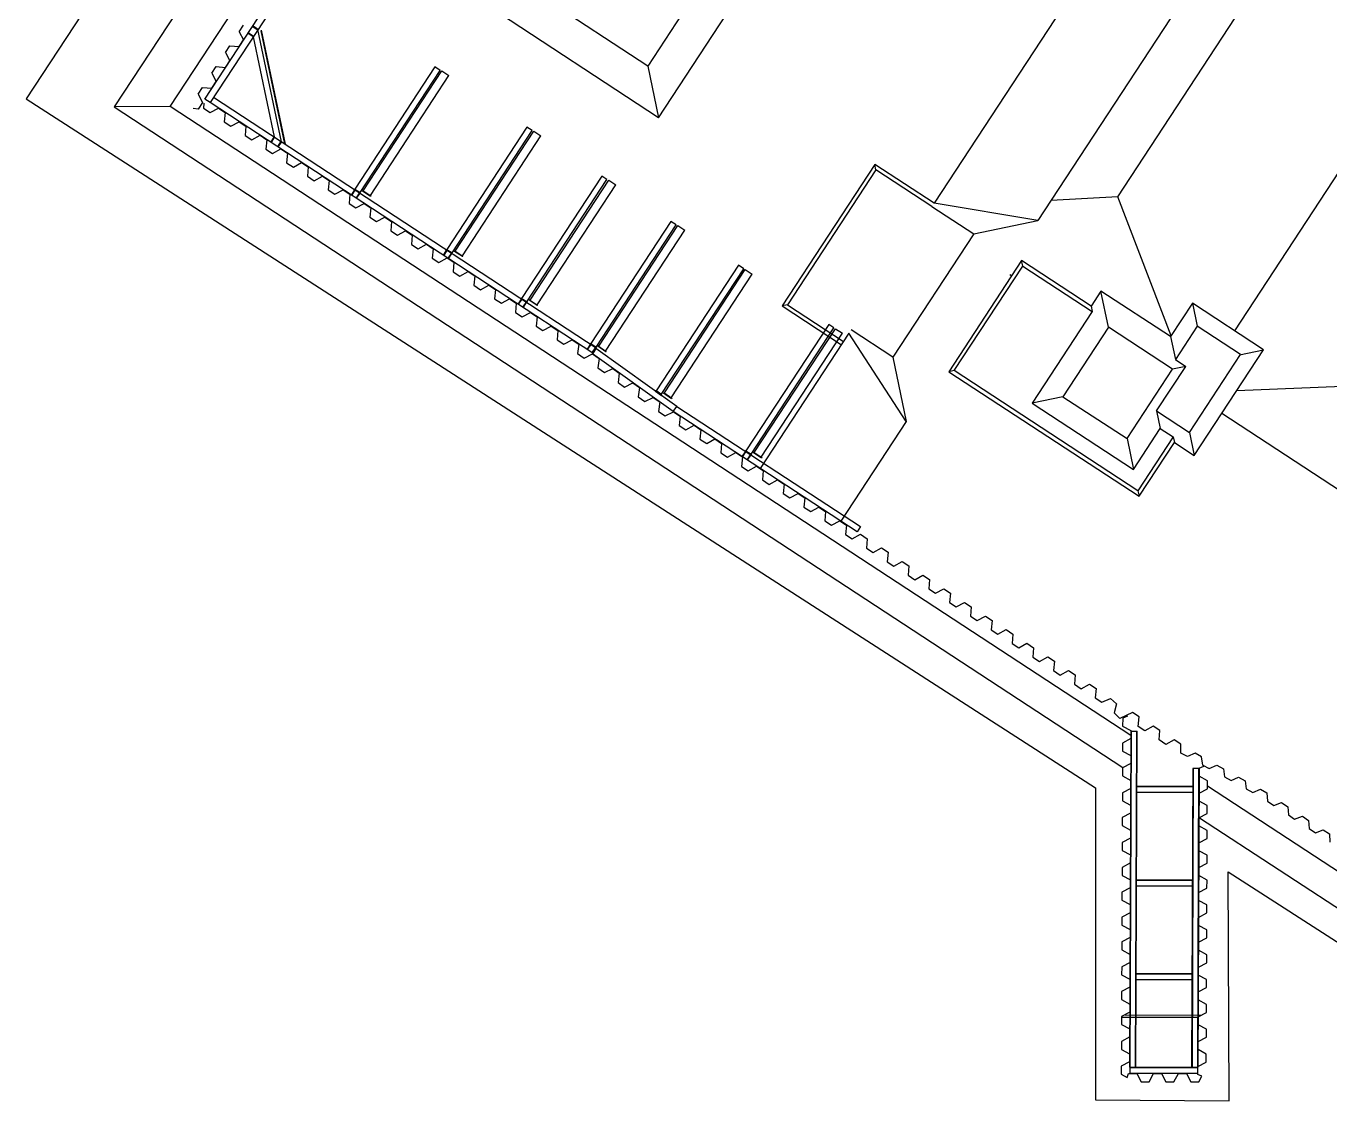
# Model space of a CAD drawing. Header units: metres. Extents: x 2679617 to 2679730, y 1248441 to 1248541.
# Drawn here: x 2679616.9 to 2679679.8, y 1248441.2 to 1248493.6 of the extents above; entities that cross this region are included whole.
import ezdxf

# ---------------------------------------------------------------- set-up
doc = ezdxf.new("R2010")
doc.units = ezdxf.units.M
doc.layers.add('flaeche', color=7, linetype='Continuous', true_color=0xffffff)
doc.layers.add('linien', color=7, linetype='Continuous', true_color=0x000000)

msp = doc.modelspace()

# ---------------------------------------------------------------- linework, layer by layer
at = {"layer": 'flaeche'}
msp.add_lwpolyline([(2679616.93, 1248490.048), (2679668.543, 1248456.788), (2679668.543, 1248441.727), (2679674.992, 1248441.673), (2679674.938, 1248452.725), (2679692.876, 1248441.185), (2679729.865, 1248496.658), (2679727.903, 1248497.944), (2679724.19, 1248492.281), (2679650.616, 1248541.304), (2679648.256, 1248537.71), (2679616.93, 1248490.048)], close=True, dxfattribs=at)
at = {"layer": 'linien'}
for p, q in [((2679652.694, 1248537.754), (2679621.182, 1248489.652)), ((2679623.885, 1248489.674), (2679653.919, 1248535.518)), ((2679625.56, 1248490.03), (2679654.692, 1248534.497)), ((2679654.778, 1248534.082), (2679625.811, 1248489.865)), ((2679681.621, 1248516.866), (2679660.746, 1248485.001)), ((2679685.506, 1248514.31), (2679665.757, 1248484.166)), ((2679669.616, 1248485.311), (2679681.848, 1248503.983)), ((2679686.831, 1248496.534), (2679675.249, 1248478.848)), ((2679646.937, 1248491.622), (2679641.75, 1248495.019)), ((2679647.456, 1248489.13), (2679651.073, 1248494.651)), ((2679647.456, 1248489.13), (2679639.258, 1248494.5)), ((2679648.58, 1248494.132), (2679646.937, 1248491.622)), ((2679627.206, 1248493.283), (2679627.417, 1248493.606)), ((2679628.089, 1248493.376), (2679627.869, 1248493.52)), ((2679628.105, 1248493.401), (2679627.886, 1248493.545)), ((2679629.25, 1248487.971), (2679628.121, 1248493.391)), ((2679627.205, 1248493.283), (2679627.424, 1248492.885)), ((2679627.212, 1248492.561), (2679627.424, 1248492.885)), ((2679627.872, 1248493.046), (2679627.653, 1248493.19)), ((2679627.889, 1248493.072), (2679627.67, 1248493.215)), ((2679627.888, 1248493.036), (2679628.895, 1248488.204)), ((2679628.258, 1248493.326), (2679629.393, 1248487.877)), ((2679628.28, 1248493.361), (2679629.428, 1248487.855)), ((2679626.548, 1248492.279), (2679626.76, 1248492.602)), ((2679626.548, 1248492.279), (2679626.766, 1248491.881)), ((2679626.76, 1248492.602), (2679627.212, 1248492.561)), ((2679625.89, 1248491.275), (2679626.102, 1248491.598)), ((2679626.102, 1248491.598), (2679626.554, 1248491.557)), ((2679626.554, 1248491.557), (2679626.766, 1248491.881)), ((2679636.662, 1248491.58), (2679632.798, 1248485.683)), ((2679636.913, 1248491.416), (2679636.662, 1248491.58)), ((2679646.937, 1248491.622), (2679647.456, 1248489.13)), ((2679625.89, 1248491.275), (2679626.109, 1248490.877)), ((2679625.897, 1248490.554), (2679626.109, 1248490.877)), ((2679633.049, 1248485.518), (2679636.913, 1248491.416)), ((2679633.204, 1248485.596), (2679636.998, 1248491.387)), ((2679633.544, 1248485.373), (2679637.338, 1248491.164)), ((2679636.998, 1248491.387), (2679637.338, 1248491.164)), ((2679625.233, 1248490.271), (2679625.444, 1248490.595)), ((2679625.233, 1248490.271), (2679625.451, 1248489.873)), ((2679625.444, 1248490.595), (2679625.897, 1248490.554)), ((2679623.885, 1248489.674), (2679621.181, 1248489.652)), ((2679621.181, 1248489.652), (2679669.86, 1248457.762)), ((2679670.238, 1248459.307), (2679623.885, 1248489.674)), ((2679625.451, 1248489.873), (2679625.239, 1248489.55)), ((2679625.515, 1248489.83), (2679625.49, 1248489.59)), ((2679625.811, 1248489.865), (2679625.56, 1248490.03)), ((2679644.282, 1248477.765), (2679625.811, 1248489.865)), ((2679625.976, 1248490.116), (2679644.447, 1248478.016)), ((2679625.239, 1248489.55), (2679625, 1248489.575)), ((2679625.49, 1248489.59), (2679625.813, 1248489.379)), ((2679625.813, 1248489.379), (2679626.211, 1248489.597)), ((2679626.211, 1248489.597), (2679626.534, 1248489.385)), ((2679626.534, 1248489.385), (2679626.493, 1248488.933)), ((2679626.493, 1248488.933), (2679626.817, 1248488.721)), ((2679626.817, 1248488.721), (2679627.215, 1248488.939)), ((2679627.215, 1248488.939), (2679627.538, 1248488.727)), ((2679627.538, 1248488.727), (2679627.497, 1248488.275)), ((2679641.101, 1248488.672), (2679637.237, 1248482.775)), ((2679637.488, 1248482.61), (2679641.352, 1248488.508)), ((2679637.643, 1248482.688), (2679641.437, 1248488.479)), ((2679641.352, 1248488.508), (2679641.101, 1248488.672)), ((2679641.437, 1248488.479), (2679641.777, 1248488.256)), ((2679627.497, 1248488.275), (2679627.82, 1248488.063)), ((2679627.82, 1248488.063), (2679628.219, 1248488.282)), ((2679628.219, 1248488.282), (2679628.542, 1248488.07)), ((2679628.542, 1248488.07), (2679628.501, 1248487.618)), ((2679628.885, 1248488.188), (2679628.741, 1248487.969)), ((2679628.91, 1248488.171), (2679628.766, 1248487.952)), ((2679629.215, 1248487.972), (2679629.071, 1248487.752)), ((2679629.24, 1248487.955), (2679629.096, 1248487.736)), ((2679637.983, 1248482.465), (2679641.777, 1248488.256)), ((2679628.501, 1248487.618), (2679628.824, 1248487.406)), ((2679628.824, 1248487.406), (2679629.222, 1248487.624)), ((2679629.222, 1248487.624), (2679629.546, 1248487.412)), ((2679629.546, 1248487.412), (2679629.505, 1248486.96)), ((2679629.505, 1248486.96), (2679629.828, 1248486.748)), ((2679629.828, 1248486.748), (2679630.226, 1248486.966)), ((2679630.226, 1248486.966), (2679630.549, 1248486.755)), ((2679630.549, 1248486.755), (2679630.508, 1248486.302)), ((2679657.887, 1248486.874), (2679653.415, 1248480.047)), ((2679657.942, 1248486.611), (2679653.678, 1248480.102)), ((2679660.746, 1248485.001), (2679657.887, 1248486.874)), ((2679657.942, 1248486.611), (2679657.887, 1248486.874)), ((2679660.642, 1248484.842), (2679657.942, 1248486.611)), ((2679630.508, 1248486.302), (2679630.832, 1248486.091)), ((2679630.832, 1248486.091), (2679631.23, 1248486.309)), ((2679631.23, 1248486.309), (2679631.553, 1248486.097)), ((2679631.553, 1248486.097), (2679631.512, 1248485.645)), ((2679644.708, 1248486.309), (2679640.844, 1248480.411)), ((2679641.095, 1248480.247), (2679644.959, 1248486.144)), ((2679641.25, 1248480.325), (2679645.044, 1248486.116)), ((2679641.59, 1248480.102), (2679645.384, 1248485.893)), ((2679644.959, 1248486.144), (2679644.708, 1248486.309)), ((2679645.044, 1248486.116), (2679645.384, 1248485.893)), ((2679631.512, 1248485.645), (2679631.835, 1248485.433)), ((2679631.835, 1248485.433), (2679632.234, 1248485.651)), ((2679632.234, 1248485.651), (2679632.557, 1248485.439)), ((2679632.557, 1248485.439), (2679632.516, 1248484.987)), ((2679632.771, 1248485.642), (2679632.628, 1248485.422)), ((2679632.788, 1248485.631), (2679632.645, 1248485.411)), ((2679632.765, 1248485.668), (2679632.782, 1248485.693)), ((2679633.05, 1248485.482), (2679632.765, 1248485.668)), ((2679632.782, 1248485.693), (2679633.066, 1248485.507)), ((2679632.798, 1248485.683), (2679633.049, 1248485.518)), ((2679633.006, 1248485.488), (2679632.862, 1248485.269)), ((2679633.022, 1248485.477), (2679632.879, 1248485.258)), ((2679633.066, 1248485.507), (2679633.05, 1248485.482)), ((2679633.162, 1248485.587), (2679633.179, 1248485.612)), ((2679633.553, 1248485.332), (2679633.162, 1248485.587)), ((2679633.179, 1248485.612), (2679633.569, 1248485.357)), ((2679633.569, 1248485.357), (2679633.553, 1248485.332)), ((2679669.616, 1248485.311), (2679666.393, 1248485.136)), ((2679672.183, 1248478.596), (2679669.616, 1248485.311)), ((2679632.516, 1248484.987), (2679632.839, 1248484.775)), ((2679632.839, 1248484.775), (2679633.238, 1248484.994)), ((2679633.238, 1248484.994), (2679633.561, 1248484.782)), ((2679633.561, 1248484.782), (2679633.52, 1248484.33)), ((2679660.642, 1248484.842), (2679662.659, 1248483.52)), ((2679665.757, 1248484.166), (2679660.746, 1248485.001)), ((2679633.52, 1248484.33), (2679633.843, 1248484.118)), ((2679633.843, 1248484.118), (2679634.241, 1248484.336)), ((2679634.241, 1248484.336), (2679634.565, 1248484.124)), ((2679634.565, 1248484.124), (2679634.524, 1248483.672)), ((2679648.047, 1248484.121), (2679644.181, 1248478.225)), ((2679644.434, 1248478.06), (2679648.298, 1248483.957)), ((2679648.298, 1248483.957), (2679648.047, 1248484.121)), ((2679662.659, 1248483.52), (2679665.757, 1248484.166)), ((2679634.524, 1248483.672), (2679634.847, 1248483.46)), ((2679634.847, 1248483.46), (2679635.245, 1248483.678)), ((2679635.245, 1248483.678), (2679635.568, 1248483.467)), ((2679635.568, 1248483.467), (2679635.527, 1248483.014)), ((2679644.568, 1248478.106), (2679648.383, 1248483.928)), ((2679644.899, 1248477.869), (2679648.723, 1248483.706)), ((2679648.383, 1248483.928), (2679648.723, 1248483.706)), ((2679662.659, 1248483.52), (2679658.761, 1248477.568)), ((2679635.527, 1248483.014), (2679635.851, 1248482.803)), ((2679635.851, 1248482.803), (2679636.249, 1248483.021)), ((2679636.249, 1248483.021), (2679636.572, 1248482.809)), ((2679636.572, 1248482.809), (2679636.531, 1248482.357)), ((2679637.21, 1248482.734), (2679637.067, 1248482.514)), ((2679637.227, 1248482.723), (2679637.083, 1248482.503)), ((2679637.204, 1248482.76), (2679637.22, 1248482.785)), ((2679637.488, 1248482.574), (2679637.204, 1248482.76)), ((2679637.22, 1248482.785), (2679637.505, 1248482.599)), ((2679637.237, 1248482.775), (2679637.488, 1248482.61)), ((2679637.601, 1248482.679), (2679637.618, 1248482.704)), ((2679637.618, 1248482.704), (2679638.008, 1248482.449)), ((2679636.531, 1248482.357), (2679636.854, 1248482.145)), ((2679636.854, 1248482.145), (2679637.253, 1248482.363)), ((2679637.253, 1248482.363), (2679637.576, 1248482.151)), ((2679637.445, 1248482.58), (2679637.301, 1248482.361)), ((2679637.461, 1248482.569), (2679637.318, 1248482.35)), ((2679637.505, 1248482.599), (2679637.488, 1248482.574)), ((2679637.576, 1248482.151), (2679637.535, 1248481.699)), ((2679637.991, 1248482.424), (2679637.601, 1248482.679)), ((2679638.008, 1248482.449), (2679637.991, 1248482.424)), ((2679664.971, 1248482.233), (2679661.458, 1248476.871)), ((2679665.026, 1248481.97), (2679664.971, 1248482.233)), ((2679668.324, 1248480.036), (2679664.971, 1248482.233)), ((2679637.535, 1248481.699), (2679637.858, 1248481.487)), ((2679637.858, 1248481.487), (2679638.256, 1248481.706)), ((2679638.256, 1248481.706), (2679638.58, 1248481.494)), ((2679638.58, 1248481.494), (2679638.539, 1248481.042)), ((2679651.309, 1248482.005), (2679647.338, 1248475.942)), ((2679647.582, 1248475.768), (2679651.56, 1248481.84)), ((2679647.736, 1248475.843), (2679651.636, 1248481.797)), ((2679648.066, 1248475.606), (2679651.976, 1248481.575)), ((2679651.56, 1248481.84), (2679651.309, 1248482.005)), ((2679651.636, 1248481.797), (2679651.976, 1248481.575)), ((2679661.721, 1248476.926), (2679665.026, 1248481.97)), ((2679664.489, 1248481.497), (2679664.404, 1248481.552)), ((2679665.026, 1248481.97), (2679668.379, 1248479.773)), ((2679638.539, 1248481.042), (2679638.862, 1248480.83)), ((2679638.862, 1248480.83), (2679639.26, 1248481.048)), ((2679639.26, 1248481.048), (2679639.583, 1248480.836)), ((2679639.583, 1248480.836), (2679639.542, 1248480.384)), ((2679639.542, 1248480.384), (2679639.866, 1248480.172)), ((2679639.866, 1248480.172), (2679640.264, 1248480.39)), ((2679640.264, 1248480.39), (2679640.587, 1248480.179)), ((2679640.587, 1248480.179), (2679640.546, 1248479.726)), ((2679640.817, 1248480.37), (2679640.674, 1248480.151)), ((2679640.834, 1248480.359), (2679640.691, 1248480.14)), ((2679640.811, 1248480.397), (2679640.828, 1248480.422)), ((2679641.096, 1248480.211), (2679640.811, 1248480.397)), ((2679640.828, 1248480.422), (2679641.112, 1248480.236)), ((2679640.844, 1248480.411), (2679641.095, 1248480.247)), ((2679641.052, 1248480.217), (2679640.908, 1248479.998)), ((2679641.068, 1248480.206), (2679640.925, 1248479.987)), ((2679641.112, 1248480.236), (2679641.096, 1248480.211)), ((2679641.209, 1248480.316), (2679641.225, 1248480.341)), ((2679641.599, 1248480.061), (2679641.209, 1248480.316)), ((2679641.225, 1248480.341), (2679641.615, 1248480.086)), ((2679668.801, 1248480.764), (2679668.324, 1248480.036)), ((2679672.161, 1248478.563), (2679668.801, 1248480.764)), ((2679669.164, 1248479.02), (2679668.801, 1248480.764)), ((2679673.219, 1248480.178), (2679672.161, 1248478.563)), ((2679676.649, 1248477.931), (2679673.219, 1248480.178)), ((2679673.219, 1248480.178), (2679673.45, 1248479.07)), ((2679640.546, 1248479.726), (2679640.869, 1248479.515)), ((2679640.869, 1248479.515), (2679641.268, 1248479.733)), ((2679641.268, 1248479.733), (2679641.591, 1248479.521)), ((2679641.615, 1248480.086), (2679641.599, 1248480.061)), ((2679653.678, 1248480.102), (2679653.415, 1248480.047)), ((2679653.415, 1248480.047), (2679656.273, 1248478.174)), ((2679653.678, 1248480.102), (2679656.377, 1248478.333)), ((2679668.379, 1248479.773), (2679665.485, 1248475.357)), ((2679668.324, 1248480.036), (2679668.379, 1248479.773)), ((2679641.591, 1248479.521), (2679641.55, 1248479.069)), ((2679641.55, 1248479.069), (2679641.873, 1248478.857)), ((2679641.873, 1248478.857), (2679642.272, 1248479.075)), ((2679642.272, 1248479.075), (2679642.595, 1248478.863)), ((2679655.662, 1248479.153), (2679651.663, 1248473.049)), ((2679651.914, 1248472.885), (2679655.913, 1248478.989)), ((2679652.069, 1248472.962), (2679655.989, 1248478.946)), ((2679655.913, 1248478.989), (2679655.662, 1248479.153)), ((2679655.989, 1248478.946), (2679656.329, 1248478.723)), ((2679669.164, 1248479.02), (2679666.967, 1248475.665)), ((2679672.259, 1248476.992), (2679669.164, 1248479.02)), ((2679673.45, 1248479.07), (2679672.392, 1248477.455)), ((2679675.541, 1248477.7), (2679673.45, 1248479.07)), ((2679642.595, 1248478.863), (2679642.554, 1248478.411)), ((2679642.554, 1248478.411), (2679642.877, 1248478.199)), ((2679642.877, 1248478.199), (2679643.281, 1248478.415)), ((2679643.281, 1248478.415), (2679643.598, 1248478.194)), ((2679656.639, 1248478.731), (2679652.359, 1248472.199)), ((2679652.409, 1248472.74), (2679656.329, 1248478.723)), ((2679659.406, 1248474.47), (2679656.639, 1248478.731)), ((2679658.761, 1248477.568), (2679656.743, 1248478.89)), ((2679672.161, 1248478.563), (2679672.392, 1248477.455)), ((2679643.598, 1248478.194), (2679643.543, 1248477.743)), ((2679643.543, 1248477.743), (2679643.86, 1248477.522)), ((2679643.86, 1248477.522), (2679644.265, 1248477.725)), ((2679644.155, 1248478.185), (2679644.011, 1248477.966)), ((2679644.171, 1248478.173), (2679644.027, 1248477.954)), ((2679644.15, 1248478.21), (2679644.167, 1248478.235)), ((2679644.435, 1248478.023), (2679644.15, 1248478.21)), ((2679644.167, 1248478.235), (2679644.451, 1248478.049)), ((2679644.181, 1248478.225), (2679644.434, 1248478.06)), ((2679644.393, 1248478.028), (2679644.249, 1248477.809)), ((2679644.427, 1248477.985), (2679644.258, 1248477.738)), ((2679648.159, 1248474.95), (2679644.258, 1248477.738)), ((2679644.265, 1248477.725), (2679644.58, 1248477.501)), ((2679644.41, 1248478.017), (2679644.266, 1248477.798)), ((2679644.419, 1248478.011), (2679644.275, 1248477.792)), ((2679644.447, 1248478.016), (2679644.282, 1248477.765)), ((2679644.436, 1248478), (2679644.292, 1248477.781)), ((2679648.328, 1248475.198), (2679644.427, 1248477.985)), ((2679644.451, 1248478.049), (2679644.435, 1248478.023)), ((2679644.528, 1248478.098), (2679644.545, 1248478.122)), ((2679644.907, 1248477.827), (2679644.528, 1248478.098)), ((2679644.545, 1248478.122), (2679644.924, 1248477.851)), ((2679644.924, 1248477.851), (2679644.907, 1248477.827)), ((2679673.075, 1248473.936), (2679675.541, 1248477.7)), ((2679673.306, 1248472.828), (2679676.649, 1248477.931)), ((2679675.492, 1248477.69), (2679676.649, 1248477.931)), ((2679644.58, 1248477.501), (2679644.521, 1248477.05)), ((2679644.521, 1248477.05), (2679644.835, 1248476.826)), ((2679644.835, 1248476.826), (2679645.242, 1248477.028)), ((2679645.242, 1248477.028), (2679645.556, 1248476.803)), ((2679658.761, 1248477.568), (2679659.406, 1248474.47)), ((2679671.488, 1248474.976), (2679672.896, 1248477.125)), ((2679672.896, 1248477.125), (2679672.259, 1248476.992)), ((2679672.392, 1248477.455), (2679672.896, 1248477.125)), ((2679645.556, 1248476.803), (2679645.497, 1248476.353)), ((2679661.721, 1248476.926), (2679661.458, 1248476.871)), ((2679661.458, 1248476.871), (2679670.642, 1248470.855)), ((2679670.587, 1248471.118), (2679661.721, 1248476.926)), ((2679670.062, 1248473.638), (2679672.259, 1248476.992)), ((2679645.497, 1248476.353), (2679645.811, 1248476.128)), ((2679645.811, 1248476.128), (2679646.218, 1248476.33)), ((2679646.218, 1248476.33), (2679646.533, 1248476.105)), ((2679646.533, 1248476.105), (2679646.473, 1248475.655)), ((2679647.315, 1248475.959), (2679647.297, 1248475.934)), ((2679647.297, 1248475.934), (2679647.591, 1248475.725)), ((2679647.608, 1248475.749), (2679647.315, 1248475.959)), ((2679647.338, 1248475.942), (2679647.582, 1248475.768)), ((2679647.694, 1248475.835), (2679647.711, 1248475.86)), ((2679648.074, 1248475.564), (2679647.694, 1248475.835)), ((2679647.711, 1248475.86), (2679648.091, 1248475.588)), ((2679683.418, 1248476.269), (2679675.35, 1248475.952)), ((2679646.473, 1248475.655), (2679646.788, 1248475.43)), ((2679646.788, 1248475.43), (2679647.195, 1248475.632)), ((2679647.195, 1248475.632), (2679647.509, 1248475.408)), ((2679647.509, 1248475.408), (2679647.45, 1248474.957)), ((2679647.591, 1248475.725), (2679647.608, 1248475.749)), ((2679648.091, 1248475.588), (2679648.074, 1248475.564)), ((2679648.159, 1248474.95), (2679648.328, 1248475.198)), ((2679648.328, 1248475.198), (2679657.192, 1248469.391)), ((2679666.967, 1248475.665), (2679665.485, 1248475.357)), ((2679665.485, 1248475.357), (2679670.37, 1248472.156)), ((2679666.967, 1248475.665), (2679670.062, 1248473.638)), ((2679647.45, 1248474.957), (2679647.764, 1248474.733)), ((2679647.764, 1248474.733), (2679648.165, 1248474.939)), ((2679657.028, 1248469.14), (2679648.159, 1248474.95)), ((2679648.165, 1248474.939), (2679648.488, 1248474.728)), ((2679648.488, 1248474.728), (2679648.447, 1248474.275)), ((2679671.488, 1248474.976), (2679673.075, 1248473.936)), ((2679671.488, 1248474.976), (2679671.664, 1248474.131)), ((2679682.892, 1248469.44), (2679674.632, 1248474.852)), ((2679648.447, 1248474.275), (2679648.771, 1248474.064)), ((2679648.771, 1248474.064), (2679649.169, 1248474.282)), ((2679649.169, 1248474.282), (2679649.492, 1248474.07)), ((2679649.492, 1248474.07), (2679649.451, 1248473.618)), ((2679659.406, 1248474.47), (2679656.248, 1248469.651)), ((2679670.37, 1248472.156), (2679671.664, 1248474.131)), ((2679671.664, 1248474.131), (2679672.292, 1248473.72)), ((2679673.075, 1248473.936), (2679673.306, 1248472.828)), ((2679649.451, 1248473.618), (2679649.774, 1248473.406)), ((2679649.774, 1248473.406), (2679650.173, 1248473.624)), ((2679650.173, 1248473.624), (2679650.496, 1248473.412)), ((2679650.496, 1248473.412), (2679650.455, 1248472.96)), ((2679670.062, 1248473.638), (2679670.37, 1248472.156)), ((2679672.292, 1248473.72), (2679670.587, 1248471.118)), ((2679670.642, 1248470.855), (2679672.346, 1248473.457)), ((2679672.292, 1248473.72), (2679672.346, 1248473.457)), ((2679672.346, 1248473.457), (2679673.306, 1248472.828)), ((2679650.455, 1248472.96), (2679650.778, 1248472.748)), ((2679650.778, 1248472.748), (2679651.176, 1248472.967)), ((2679651.176, 1248472.967), (2679651.5, 1248472.755)), ((2679651.5, 1248472.755), (2679651.459, 1248472.302)), ((2679651.636, 1248473.008), (2679651.493, 1248472.789)), ((2679651.653, 1248472.997), (2679651.509, 1248472.778)), ((2679651.622, 1248473.04), (2679651.638, 1248473.065)), ((2679651.923, 1248472.843), (2679651.622, 1248473.04)), ((2679651.638, 1248473.065), (2679651.939, 1248472.868)), ((2679651.663, 1248473.049), (2679651.914, 1248472.885)), ((2679651.87, 1248472.855), (2679651.727, 1248472.635)), ((2679651.887, 1248472.844), (2679651.744, 1248472.624)), ((2679651.939, 1248472.868), (2679651.923, 1248472.843)), ((2679652.027, 1248472.954), (2679652.044, 1248472.979)), ((2679652.417, 1248472.698), (2679652.027, 1248472.954)), ((2679652.044, 1248472.979), (2679652.434, 1248472.723)), ((2679652.434, 1248472.723), (2679652.417, 1248472.698)), ((2679651.459, 1248472.302), (2679651.782, 1248472.091)), ((2679651.782, 1248472.091), (2679652.18, 1248472.309)), ((2679652.18, 1248472.309), (2679652.503, 1248472.097)), ((2679652.503, 1248472.097), (2679652.462, 1248471.645)), ((2679652.462, 1248471.645), (2679652.786, 1248471.433)), ((2679652.786, 1248471.433), (2679653.184, 1248471.651)), ((2679653.184, 1248471.651), (2679653.507, 1248471.44)), ((2679653.507, 1248471.44), (2679653.466, 1248470.987)), ((2679653.466, 1248470.987), (2679653.789, 1248470.776)), ((2679653.789, 1248470.776), (2679654.188, 1248470.994)), ((2679654.188, 1248470.994), (2679654.511, 1248470.782)), ((2679654.511, 1248470.782), (2679654.47, 1248470.33)), ((2679670.587, 1248471.118), (2679670.642, 1248470.855)), ((2679654.47, 1248470.33), (2679654.793, 1248470.118)), ((2679654.793, 1248470.118), (2679655.192, 1248470.336)), ((2679655.192, 1248470.336), (2679655.515, 1248470.124)), ((2679655.515, 1248470.124), (2679655.474, 1248469.672)), ((2679655.474, 1248469.672), (2679655.797, 1248469.46)), ((2679655.797, 1248469.46), (2679656.195, 1248469.679)), ((2679656.195, 1248469.679), (2679656.519, 1248469.467)), ((2679656.519, 1248469.467), (2679656.478, 1248469.015)), ((2679656.478, 1248469.015), (2679656.801, 1248468.803)), ((2679656.801, 1248468.803), (2679657.199, 1248469.021)), ((2679657.192, 1248469.391), (2679657.028, 1248469.14)), ((2679657.199, 1248469.021), (2679657.522, 1248468.809)), ((2679657.522, 1248468.809), (2679657.481, 1248468.357)), ((2679657.481, 1248468.357), (2679657.805, 1248468.145)), ((2679657.805, 1248468.145), (2679658.203, 1248468.363)), ((2679658.203, 1248468.363), (2679658.526, 1248468.152)), ((2679658.526, 1248468.152), (2679658.485, 1248467.699)), ((2679658.485, 1248467.699), (2679658.808, 1248467.488)), ((2679658.808, 1248467.488), (2679659.207, 1248467.706)), ((2679659.207, 1248467.706), (2679659.53, 1248467.494)), ((2679659.53, 1248467.494), (2679659.489, 1248467.042)), ((2679659.489, 1248467.042), (2679659.812, 1248466.83)), ((2679659.812, 1248466.83), (2679660.21, 1248467.048)), ((2679660.21, 1248467.048), (2679660.534, 1248466.836)), ((2679660.534, 1248466.836), (2679660.493, 1248466.384)), ((2679660.493, 1248466.384), (2679660.816, 1248466.172)), ((2679660.816, 1248466.172), (2679661.214, 1248466.391)), ((2679661.214, 1248466.391), (2679661.537, 1248466.179)), ((2679661.537, 1248466.179), (2679661.496, 1248465.727)), ((2679661.496, 1248465.727), (2679661.82, 1248465.515)), ((2679661.82, 1248465.515), (2679662.218, 1248465.733)), ((2679662.218, 1248465.733), (2679662.541, 1248465.521)), ((2679662.541, 1248465.521), (2679662.5, 1248465.069)), ((2679662.5, 1248465.069), (2679662.823, 1248464.857)), ((2679662.823, 1248464.857), (2679663.222, 1248465.075)), ((2679663.222, 1248465.075), (2679663.545, 1248464.864)), ((2679663.545, 1248464.864), (2679663.504, 1248464.411)), ((2679663.504, 1248464.411), (2679663.827, 1248464.2)), ((2679663.827, 1248464.2), (2679664.226, 1248464.418)), ((2679664.226, 1248464.418), (2679664.549, 1248464.206)), ((2679664.549, 1248464.206), (2679664.508, 1248463.754)), ((2679664.508, 1248463.754), (2679664.831, 1248463.542)), ((2679664.831, 1248463.542), (2679665.229, 1248463.76)), ((2679665.229, 1248463.76), (2679665.553, 1248463.548)), ((2679665.553, 1248463.548), (2679665.512, 1248463.096)), ((2679665.512, 1248463.096), (2679665.835, 1248462.884)), ((2679665.835, 1248462.884), (2679666.233, 1248463.103)), ((2679666.233, 1248463.103), (2679666.556, 1248462.891)), ((2679666.556, 1248462.891), (2679666.515, 1248462.439)), ((2679666.515, 1248462.439), (2679666.839, 1248462.227)), ((2679666.839, 1248462.227), (2679667.237, 1248462.445)), ((2679667.237, 1248462.445), (2679667.56, 1248462.233)), ((2679667.56, 1248462.233), (2679667.519, 1248461.781)), ((2679667.519, 1248461.781), (2679667.842, 1248461.569)), ((2679667.842, 1248461.569), (2679668.241, 1248461.787)), ((2679668.241, 1248461.787), (2679668.564, 1248461.576)), ((2679668.564, 1248461.576), (2679668.523, 1248461.123)), ((2679668.523, 1248461.123), (2679668.846, 1248460.912)), ((2679668.846, 1248460.912), (2679669.259, 1248461.096)), ((2679669.259, 1248461.096), (2679669.544, 1248460.835)), ((2679669.544, 1248460.835), (2679669.431, 1248460.395)), ((2679669.431, 1248460.395), (2679669.716, 1248460.134)), ((2679670.32, 1248460.415), (2679669.716, 1248460.134)), ((2679669.849, 1248460.144), (2679669.847, 1248459.758)), ((2679670.074, 1248460.245), (2679669.849, 1248460.144)), ((2679670.643, 1248460.203), (2679670.32, 1248460.415)), ((2679670.602, 1248459.751), (2679670.643, 1248460.203)), ((2679669.847, 1248459.758), (2679670.247, 1248459.543)), ((2679670.188, 1248443.306), (2679670.253, 1248459.519)), ((2679670.207, 1248443.306), (2679670.272, 1248459.519)), ((2679670.247, 1248459.543), (2679670.246, 1248459.156)), ((2679670.253, 1248459.519), (2679670.553, 1248459.518)), ((2679670.469, 1248443.304), (2679670.534, 1248459.518)), ((2679670.488, 1248443.304), (2679670.553, 1248459.518)), ((2679670.925, 1248459.539), (2679670.602, 1248459.751)), ((2679671.323, 1248459.757), (2679670.925, 1248459.539)), ((2679671.647, 1248459.545), (2679671.323, 1248459.757)), ((2679671.606, 1248459.093), (2679671.647, 1248459.545)), ((2679669.844, 1248458.944), (2679669.843, 1248458.558)), ((2679670.246, 1248459.156), (2679669.844, 1248458.944)), ((2679671.929, 1248458.881), (2679671.606, 1248459.093)), ((2679672.327, 1248459.099), (2679671.929, 1248458.881)), ((2679672.65, 1248458.888), (2679672.327, 1248459.099)), ((2679672.661, 1248458.463), (2679672.65, 1248458.888)), ((2679669.843, 1248458.558), (2679670.242, 1248458.343)), ((2679670.242, 1248458.343), (2679670.241, 1248457.956)), ((2679672.977, 1248458.288), (2679672.661, 1248458.463)), ((2679673.34, 1248458.453), (2679672.977, 1248458.288)), ((2679673.657, 1248458.279), (2679673.34, 1248458.453)), ((2679673.712, 1248457.884), (2679673.657, 1248458.279)), ((2679669.839, 1248457.744), (2679669.838, 1248457.358)), ((2679670.241, 1248457.956), (2679669.839, 1248457.744)), ((2679673.234, 1248457.712), (2679673.176, 1248443.294)), ((2679673.253, 1248457.712), (2679673.195, 1248443.294)), ((2679673.534, 1248457.711), (2679673.234, 1248457.712)), ((2679673.515, 1248457.711), (2679673.457, 1248443.293)), ((2679673.534, 1248457.711), (2679673.476, 1248443.293)), ((2679673.538, 1248457.343), (2679673.539, 1248457.73)), ((2679673.539, 1248457.73), (2679673.764, 1248457.83)), ((2679673.764, 1248457.83), (2679673.712, 1248457.884)), ((2679673.712, 1248457.884), (2679674.029, 1248457.71)), ((2679674.029, 1248457.71), (2679674.391, 1248457.874)), ((2679674.391, 1248457.874), (2679674.708, 1248457.7)), ((2679674.708, 1248457.7), (2679674.764, 1248457.306)), ((2679669.838, 1248457.358), (2679670.238, 1248457.143)), ((2679670.238, 1248457.143), (2679670.236, 1248456.756)), ((2679673.938, 1248457.128), (2679673.538, 1248457.343)), ((2679673.936, 1248456.742), (2679673.938, 1248457.128)), ((2679674.764, 1248457.306), (2679675.08, 1248457.132)), ((2679675.08, 1248457.132), (2679675.443, 1248457.296)), ((2679675.443, 1248457.296), (2679675.76, 1248457.122)), ((2679675.76, 1248457.122), (2679675.815, 1248456.727)), ((2679669.834, 1248456.544), (2679669.833, 1248456.158)), ((2679670.236, 1248456.756), (2679669.834, 1248456.544)), ((2679670.54, 1248456.573), (2679673.229, 1248456.562)), ((2679670.542, 1248456.873), (2679673.23, 1248456.862)), ((2679670.542, 1248456.854), (2679673.23, 1248456.843)), ((2679670.544, 1248456.592), (2679673.232, 1248456.581)), ((2679673.533, 1248456.143), (2679673.534, 1248456.53)), ((2679673.534, 1248456.53), (2679673.936, 1248456.742)), ((2679673.942, 1248456.881), (2679693.297, 1248444.201)), ((2679675.815, 1248456.727), (2679676.132, 1248456.553)), ((2679676.132, 1248456.553), (2679676.494, 1248456.718)), ((2679676.494, 1248456.718), (2679676.811, 1248456.543)), ((2679676.811, 1248456.543), (2679676.84, 1248456.131)), ((2679669.833, 1248456.158), (2679670.233, 1248455.943)), ((2679670.233, 1248455.943), (2679670.231, 1248455.556)), ((2679673.933, 1248455.928), (2679673.533, 1248456.143)), ((2679673.931, 1248455.542), (2679673.933, 1248455.928)), ((2679676.84, 1248456.131), (2679677.143, 1248455.933)), ((2679677.143, 1248455.933), (2679677.517, 1248456.069)), ((2679677.517, 1248456.069), (2679677.819, 1248455.871)), ((2679677.819, 1248455.871), (2679677.844, 1248455.473)), ((2679669.83, 1248455.344), (2679669.828, 1248454.958)), ((2679670.231, 1248455.556), (2679669.83, 1248455.344)), ((2679673.528, 1248454.943), (2679673.53, 1248455.33)), ((2679673.53, 1248455.33), (2679673.931, 1248455.542)), ((2679673.557, 1248455.34), (2679692.475, 1248442.946)), ((2679677.844, 1248455.473), (2679678.146, 1248455.275)), ((2679678.146, 1248455.275), (2679678.521, 1248455.411)), ((2679678.521, 1248455.411), (2679678.823, 1248455.213)), ((2679678.823, 1248455.213), (2679678.848, 1248454.816)), ((2679669.828, 1248454.958), (2679670.228, 1248454.743)), ((2679670.228, 1248454.743), (2679670.226, 1248454.356)), ((2679673.928, 1248454.728), (2679673.528, 1248454.943)), ((2679673.927, 1248454.342), (2679673.928, 1248454.728)), ((2679678.848, 1248454.816), (2679679.15, 1248454.618)), ((2679679.15, 1248454.618), (2679679.524, 1248454.754)), ((2679679.524, 1248454.754), (2679679.827, 1248454.556)), ((2679679.827, 1248454.556), (2679679.852, 1248454.158)), ((2679669.825, 1248454.144), (2679669.823, 1248453.758)), ((2679669.823, 1248453.758), (2679670.223, 1248453.543)), ((2679670.226, 1248454.356), (2679669.825, 1248454.144)), ((2679673.523, 1248453.743), (2679673.525, 1248454.13)), ((2679673.923, 1248453.528), (2679673.523, 1248453.743)), ((2679673.525, 1248454.13), (2679673.927, 1248454.342)), ((2679670.222, 1248453.156), (2679669.82, 1248452.944)), ((2679670.223, 1248453.543), (2679670.222, 1248453.156)), ((2679673.52, 1248452.93), (2679673.922, 1248453.142)), ((2679673.922, 1248453.142), (2679673.923, 1248453.528)), ((2679669.82, 1248452.944), (2679669.818, 1248452.558)), ((2679669.818, 1248452.558), (2679670.218, 1248452.343)), ((2679673.518, 1248452.543), (2679673.52, 1248452.93)), ((2679673.918, 1248452.328), (2679673.518, 1248452.543)), ((2679670.217, 1248451.956), (2679669.815, 1248451.744)), ((2679670.218, 1248452.343), (2679670.217, 1248451.956)), ((2679670.522, 1248452.05), (2679673.21, 1248452.039)), ((2679670.523, 1248452.331), (2679673.212, 1248452.32)), ((2679670.524, 1248452.35), (2679673.212, 1248452.339)), ((2679670.526, 1248452.069), (2679673.214, 1248452.058)), ((2679673.515, 1248451.73), (2679673.917, 1248451.942)), ((2679673.917, 1248451.942), (2679673.918, 1248452.328)), ((2679669.815, 1248451.744), (2679669.814, 1248451.358)), ((2679669.814, 1248451.358), (2679670.214, 1248451.143)), ((2679673.514, 1248451.343), (2679673.515, 1248451.73)), ((2679673.914, 1248451.128), (2679673.514, 1248451.343)), ((2679670.212, 1248450.756), (2679669.81, 1248450.544)), ((2679670.214, 1248451.143), (2679670.212, 1248450.756)), ((2679673.51, 1248450.53), (2679673.912, 1248450.742)), ((2679673.912, 1248450.742), (2679673.914, 1248451.128)), ((2679669.81, 1248450.544), (2679669.809, 1248450.158)), ((2679669.809, 1248450.158), (2679670.209, 1248449.943)), ((2679673.509, 1248450.143), (2679673.51, 1248450.53)), ((2679673.909, 1248449.928), (2679673.509, 1248450.143)), ((2679669.806, 1248449.344), (2679669.804, 1248448.958)), ((2679670.207, 1248449.556), (2679669.806, 1248449.344)), ((2679670.209, 1248449.943), (2679670.207, 1248449.556)), ((2679673.506, 1248449.33), (2679673.907, 1248449.542)), ((2679673.907, 1248449.542), (2679673.909, 1248449.928)), ((2679669.804, 1248448.958), (2679670.204, 1248448.743)), ((2679670.204, 1248448.743), (2679670.202, 1248448.356)), ((2679673.504, 1248448.943), (2679673.506, 1248449.33)), ((2679673.904, 1248448.728), (2679673.504, 1248448.943)), ((2679673.902, 1248448.342), (2679673.904, 1248448.728)), ((2679669.801, 1248448.144), (2679669.799, 1248447.758)), ((2679670.202, 1248448.356), (2679669.801, 1248448.144)), ((2679673.499, 1248447.743), (2679673.501, 1248448.13)), ((2679673.501, 1248448.13), (2679673.902, 1248448.342)), ((2679669.799, 1248447.758), (2679670.199, 1248447.543)), ((2679670.199, 1248447.543), (2679670.198, 1248447.156)), ((2679670.504, 1248447.527), (2679673.192, 1248447.516)), ((2679670.505, 1248447.827), (2679673.193, 1248447.816)), ((2679670.505, 1248447.808), (2679673.193, 1248447.797)), ((2679670.507, 1248447.546), (2679673.195, 1248447.535)), ((2679673.899, 1248447.528), (2679673.499, 1248447.743)), ((2679673.898, 1248447.142), (2679673.899, 1248447.528)), ((2679669.796, 1248446.944), (2679669.794, 1248446.558)), ((2679670.198, 1248447.156), (2679669.796, 1248446.944)), ((2679673.494, 1248446.543), (2679673.496, 1248446.93)), ((2679673.496, 1248446.93), (2679673.898, 1248447.142)), ((2679669.794, 1248446.558), (2679670.194, 1248446.343)), ((2679670.194, 1248446.343), (2679670.193, 1248445.956)), ((2679673.894, 1248446.328), (2679673.494, 1248446.543)), ((2679673.893, 1248445.942), (2679673.894, 1248446.328)), ((2679669.791, 1248445.744), (2679669.79, 1248445.358)), ((2679670.193, 1248445.956), (2679669.791, 1248445.744)), ((2679669.799, 1248445.719), (2679673.486, 1248445.705)), ((2679669.971, 1248445.818), (2679673.642, 1248445.804)), ((2679673.49, 1248445.343), (2679673.491, 1248445.73)), ((2679673.491, 1248445.73), (2679673.893, 1248445.942)), ((2679669.79, 1248445.358), (2679670.189, 1248445.143)), ((2679670.189, 1248445.143), (2679670.188, 1248444.756)), ((2679673.89, 1248445.128), (2679673.49, 1248445.343)), ((2679673.888, 1248444.742), (2679673.89, 1248445.128)), ((2679669.786, 1248444.544), (2679669.785, 1248444.158)), ((2679670.188, 1248444.756), (2679669.786, 1248444.544)), ((2679673.485, 1248444.143), (2679673.486, 1248444.53)), ((2679673.486, 1248444.53), (2679673.888, 1248444.742)), ((2679669.785, 1248444.158), (2679670.185, 1248443.943)), ((2679670.185, 1248443.943), (2679670.183, 1248443.556)), ((2679673.885, 1248443.928), (2679673.485, 1248444.143)), ((2679673.883, 1248443.542), (2679673.885, 1248443.928)), ((2679669.782, 1248443.344), (2679669.78, 1248442.958)), ((2679670.183, 1248443.556), (2679669.782, 1248443.344)), ((2679670.188, 1248443.306), (2679670.187, 1248443.006)), ((2679670.188, 1248443.306), (2679673.476, 1248443.292)), ((2679670.188, 1248443.287), (2679673.476, 1248443.273)), ((2679673.48, 1248442.943), (2679673.482, 1248443.33)), ((2679673.482, 1248443.33), (2679673.883, 1248443.542)), ((2679669.78, 1248442.958), (2679670.06, 1248442.806)), ((2679670.06, 1248442.806), (2679670.137, 1248443)), ((2679670.137, 1248443), (2679670.524, 1248442.999)), ((2679670.187, 1248443.025), (2679673.475, 1248443.011)), ((2679670.187, 1248443.006), (2679673.475, 1248442.992)), ((2679670.524, 1248442.999), (2679670.736, 1248442.597)), ((2679670.736, 1248442.597), (2679671.122, 1248442.595)), ((2679671.122, 1248442.595), (2679671.337, 1248442.995)), ((2679671.337, 1248442.995), (2679671.724, 1248442.994)), ((2679671.724, 1248442.994), (2679671.936, 1248442.592)), ((2679671.936, 1248442.592), (2679672.322, 1248442.591)), ((2679672.322, 1248442.591), (2679672.537, 1248442.991)), ((2679672.537, 1248442.991), (2679672.924, 1248442.989)), ((2679672.924, 1248442.989), (2679673.136, 1248442.588)), ((2679673.136, 1248442.588), (2679673.522, 1248442.586)), ((2679673.674, 1248442.866), (2679673.48, 1248442.943)), ((2679673.522, 1248442.586), (2679673.674, 1248442.866))]:
    msp.add_line(p, q, dxfattribs=at)

doc.saveas('drawing.dxf')
